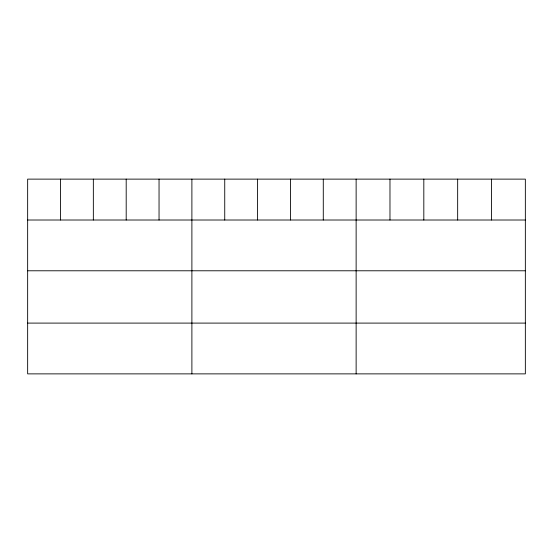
<?xml version="1.0" encoding="UTF-8"?>
<svg xmlns="http://www.w3.org/2000/svg" width="553" height="553" viewBox="0 0 553 553"><rect width="100%" height="100%" fill="white"/><g stroke="black" fill="none" stroke-linecap="round" stroke-linejoin="round"><path stroke-width="0.83" d="M525.35 220.011L525.35 373.876L27.65 373.876L27.65 179.124L525.35 179.124L525.35 220.011L27.65 220.011M27.65 270.783L525.35 270.783M27.65 323.097L525.35 323.097M491.506 179.124L491.506 220.011M457.663 179.124L457.663 220.011M423.819 179.124L423.819 220.011M389.976 179.124L389.976 220.011M356.132 179.124L356.132 373.876M323.284 179.124L323.284 220.011M290.436 179.124L290.436 220.011M257.587 179.124L257.587 220.011M224.739 179.124L224.739 220.011M191.891 179.124L191.891 373.876M159.043 179.124L159.043 220.011M126.195 179.124L126.195 220.011M93.346 179.124L93.346 220.011M60.498 179.124L60.498 220.011"/></g></svg>
